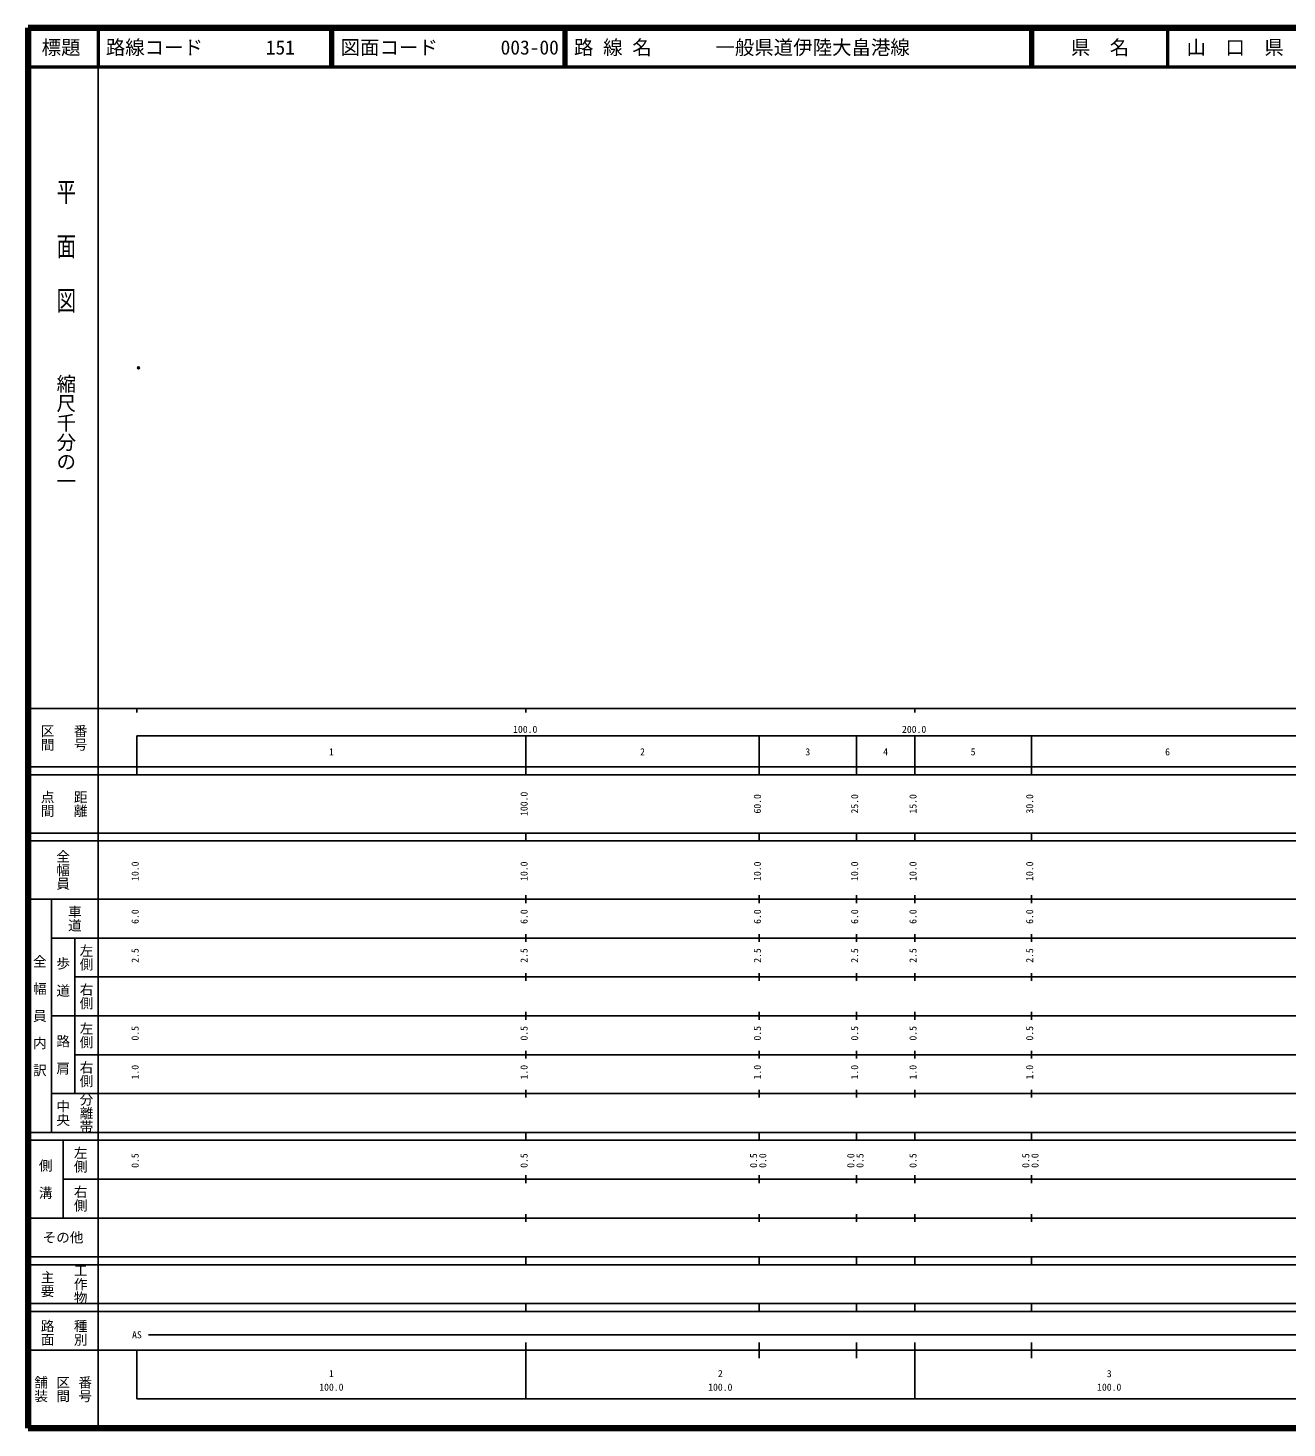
# Model space of a CAD drawing. Units: millimetres on the paper. Extents: x 40 to 680, y 20 to 380.
# Drawn here: x 40 to 363.7, y 20 to 380 of the extents above; entities that cross this region are included whole.
import ezdxf
from ezdxf.enums import TextEntityAlignment as Align

# ---------------------------------------------------------------- set-up
doc = ezdxf.new("R2010")
doc.units = ezdxf.units.MM
doc.header["$PDMODE"] = 32
doc.header["$PDSIZE"] = 0.5
doc.layers.add('M-OTRS', color=6, linetype='Continuous')
doc.layers.add('M-TTL-TXT', color=7, linetype='Continuous')
for name, color, linetype, lineweight in [('M-TTL', 2, 'Continuous', 140), ('M-TTL-BAND', 7, 'Continuous', 25), ('M-TTL-LINE', 7, 'Continuous', 50)]:
    doc.layers.add(name, color=color, linetype=linetype, lineweight=lineweight)
doc.styles.add('@ＭＳ ゴシック', font='')
doc.styles.add('ＭＳ ゴシック', font='')
doc.styles.get('@ＭＳ ゴシック').set_extended_font_data('@MS Gothic')
doc.styles.get('ＭＳ ゴシック').set_extended_font_data('MS Gothic')

msp = doc.modelspace()

# ---------------------------------------------------------------- linework, layer by layer
at = {"layer": 'M-OTRS'}
msp.add_point((68.406, 292.621), dxfattribs=at)
at = {"layer": 'M-TTL'}
for p, q in [((40, 380), (40, 20)), ((680, 380), (40, 380)), ((40, 20), (680, 20))]:
    msp.add_line(p, q, dxfattribs=at)
at = {"layer": 'M-TTL-BAND'}
for p, q in [((58, 370), (58, 20)), ((40, 205), (579, 205)), ((68, 205), (68, 204)), ((168, 205), (168, 204)), ((268, 205), (268, 204)), ((68, 198), (579, 198)), ((68, 198), (68, 188)), ((168, 188), (168, 198)), ((228, 188), (228, 198)), ((253, 188), (253, 198)), ((268, 188), (268, 198)), ((298, 188), (298, 198)), ((40, 190), (579, 190)), ((40, 188), (579, 188)), ((40, 173), (579, 173)), ((168, 171), (168, 173)), ((228, 171), (228, 173)), ((253, 171), (253, 173)), ((268, 171), (268, 173)), ((298, 171), (298, 173)), ((40, 171), (579, 171)), ((40, 156), (579, 156)), ((46, 96), (46, 156)), ((168, 155), (168, 157)), ((228, 155), (228, 157)), ((253, 155), (253, 157)), ((268, 155), (268, 157)), ((298, 155), (298, 157)), ((46, 146), (579, 146)), ((52, 146), (52, 106)), ((168, 145), (168, 147)), ((228, 145), (228, 147)), ((253, 145), (253, 147)), ((268, 145), (268, 147)), ((298, 145), (298, 147)), ((168, 135), (168, 137)), ((228, 135), (228, 137)), ((253, 135), (253, 137)), ((268, 135), (268, 137)), ((298, 135), (298, 137)), ((52, 136), (579, 136)), ((46, 126), (579, 126)), ((168, 125), (168, 127)), ((228, 125), (228, 127)), ((253, 125), (253, 127)), ((268, 125), (268, 127)), ((298, 125), (298, 127)), ((52, 116), (579, 116)), ((168, 115), (168, 117)), ((228, 115), (228, 117)), ((253, 115), (253, 117)), ((268, 115), (268, 117)), ((298, 115), (298, 117)), ((46, 106), (579, 106)), ((168, 105), (168, 107)), ((228, 105), (228, 107)), ((253, 105), (253, 107)), ((268, 105), (268, 107)), ((298, 105), (298, 107)), ((40, 96), (579, 96)), ((40, 94), (579, 94)), ((49, 94), (49, 74)), ((168, 94), (168, 96)), ((228, 94), (228, 96)), ((253, 94), (253, 96)), ((268, 94), (268, 96)), ((298, 94), (298, 96)), ((49, 84), (579, 84)), ((168, 83), (168, 85)), ((228, 83), (228, 85)), ((253, 83), (253, 85)), ((268, 83), (268, 85)), ((298, 83), (298, 85)), ((40, 74), (579, 74)), ((168, 73), (168, 75)), ((228, 73), (228, 75)), ((253, 73), (253, 75)), ((268, 73), (268, 75)), ((298, 73), (298, 75)), ((40, 64), (579, 64)), ((40, 62), (579, 62)), ((168, 62), (168, 64)), ((228, 62), (228, 64)), ((253, 62), (253, 64)), ((268, 62), (268, 64)), ((298, 62), (298, 64)), ((40, 52), (579, 52)), ((168, 50), (168, 52)), ((228, 50), (228, 52)), ((253, 50), (253, 52)), ((268, 50), (268, 52)), ((298, 50), (298, 52)), ((40, 50), (579, 50)), ((71, 44), (565, 44)), ((40, 40), (579, 40)), ((68, 40), (68, 27.5)), ((168, 27.5), (168, 42)), ((228, 38), (228, 42)), ((253, 38), (253, 42)), ((268, 27.5), (268, 42)), ((298, 38), (298, 42)), ((68, 27.5), (579, 27.5))]:
    msp.add_line(p, q, dxfattribs=at)
at = {"layer": 'M-TTL-LINE'}
for p, q in [((58, 380), (58, 370)), ((117.75, 380), (117.75, 370)), ((118.25, 380), (118.25, 370)), ((177.75, 380), (177.75, 370)), ((178.25, 380), (178.25, 370)), ((297.75, 380), (297.75, 370)), ((298.25, 380), (298.25, 370)), ((333, 380), (333, 370)), ((40, 370), (680, 370))]:
    msp.add_line(p, q, dxfattribs=at)

# ---------------------------------------------------------------- texts
at = {"layer": 'M-TTL-BAND', "style": '@ＭＳ ゴシック', "width": 1.4}
msp.add_text('平  面  図', height=3.666, rotation=270, dxfattribs=at).set_placement((49.777, 306.475), align=Align.MIDDLE_RIGHT)
at = {"layer": 'M-TTL-BAND', "style": '@ＭＳ ゴシック'}
msp.add_text('縮尺千分の一', height=3.666, rotation=270, dxfattribs=at).set_placement((49.777, 261.03), align=Align.MIDDLE_RIGHT)
for s, p in [('区間', (45, 197.5)), ('番号', (53.5, 197.5)), ('点間', (45, 180.5)), ('距離', (53.5, 180.5)), ('全幅員', (49, 163.5)), ('車道', (52, 151)), ('左側', (55, 141)), ('全\u3000幅\u3000員\u3000内\u3000訳', (43, 126)), ('歩\u3000道', (49, 136)), ('右側', (55, 131)), ('左側', (55, 121)), ('路\u3000肩', (49, 116)), ('右側', (55, 111)), ('分離帯', (55, 101)), ('中央', (49, 101)), ('左側', (53.5, 89)), ('側\u3000溝', (44.5, 84)), ('右側', (53.5, 79)), ('工作物', (53.5, 57)), ('主要', (45, 57)), ('路面', (45, 44.5)), ('種別', (53.5, 44.5)), ('舗装', (43.333, 30)), ('区間', (49, 30)), ('番号', (54.667, 30))]:
    msp.add_text(s, height=2.566, rotation=270, dxfattribs=at).set_placement(p, align=Align.MIDDLE_CENTER)
at = {"layer": 'M-TTL-BAND', "style": 'ＭＳ ゴシック'}
for s, p in [('100.0', (167.844, 198.195)), ('200.0', (267.844, 198.195)), ('1', (118, 192.405)), ('2', (198, 192.405)), ('3', (240.5, 192.405)), ('4', (260.5, 192.405)), ('5', (283, 192.405)), ('6', (333, 192.405)), ('AS', (68, 42.5)), ('1', (118, 32.523)), ('2', (218, 32.523)), ('3', (318, 32.523)), ('100.0', (118, 29.033)), ('100.0', (218, 29.033)), ('100.0', (318, 29.033))]:
    msp.add_text(s, height=1.833, dxfattribs=at).set_placement(p, align=Align.BOTTOM_CENTER)
for s, p in [('100.0', (169, 180.5)), ('60.0', (229, 180.5)), ('25.0', (254, 180.5)), ('15.0', (269, 180.5)), ('30.0', (299, 180.5)), ('10.0', (69, 163.174)), ('10.0', (169, 163.174)), ('10.0', (229, 163.174)), ('10.0', (254, 163.174)), ('10.0', (269, 163.174)), ('10.0', (299, 163.174)), ('6.0', (69, 151.5)), ('6.0', (169, 151.5)), ('6.0', (229, 151.5)), ('6.0', (254, 151.5)), ('6.0', (269, 151.5)), ('6.0', (299, 151.5)), ('2.5', (69, 141.5)), ('2.5', (169, 141.5)), ('2.5', (229, 141.5)), ('2.5', (254, 141.5)), ('2.5', (269, 141.5)), ('2.5', (299, 141.5)), ('0.5', (69, 121.5)), ('0.5', (169, 121.5)), ('0.5', (229, 121.5)), ('0.5', (254, 121.5)), ('0.5', (269, 121.5)), ('0.5', (299, 121.5)), ('1.0', (69, 111.5)), ('1.0', (169, 111.5)), ('1.0', (229, 111.5)), ('1.0', (254, 111.5)), ('1.0', (269, 111.5)), ('1.0', (299, 111.5)), ('0.5', (69, 88.764)), ('0.5', (169, 88.764)), ('0.5', (228, 88.764)), ('0.0', (230.37, 88.764)), ('0.0', (253, 88.764)), ('0.5', (255.37, 88.764)), ('0.5', (269, 88.764)), ('0.5', (298, 88.764)), ('0.0', (300.37, 88.764))]:
    msp.add_text(s, height=1.833, rotation=90, dxfattribs=at).set_placement(p, align=Align.BOTTOM_CENTER)
msp.add_text('その他', height=2.566, dxfattribs=at).set_placement((49, 69), align=Align.MIDDLE_CENTER)
at = {"layer": 'M-TTL-TXT', "style": 'ＭＳ ゴシック'}
for s, p in [('標題', (48.5, 375)), ('県\u3000名', (315.625, 375)), ('山\u3000口\u3000県', (350.375, 375))]:
    msp.add_text(s, height=3.666, dxfattribs=at).set_placement(p, align=Align.MIDDLE_CENTER)
for s, p in [('路線コード', (60, 375)), ('151', (101.142, 375)), ('151', (101.142, 375)), ('151', (101.142, 375)), ('図面コード', (120.38, 375)), ('003-00', (161.521, 375)), ('路 線 名', (180.38, 375)), ('一般県道伊陸大畠港線', (216.734, 375))]:
    msp.add_text(s, height=3.666, dxfattribs=at).set_placement(p, align=Align.MIDDLE_LEFT)

doc.saveas('drawing.dxf')
